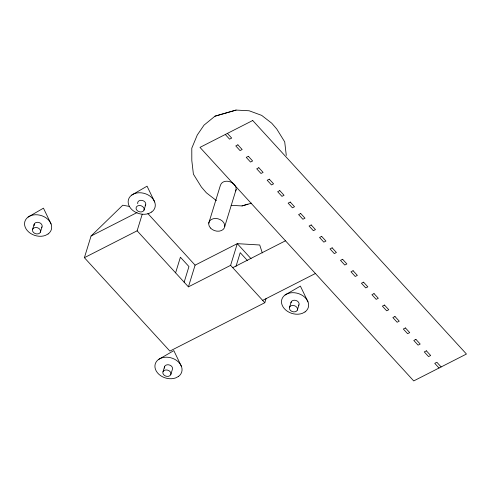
<?xml version="1.0" encoding="UTF-8"?>
<svg xmlns="http://www.w3.org/2000/svg" width="491" height="491" viewBox="0 0 491 491"><rect width="100%" height="100%" fill="white"/><g stroke="black" fill="none" stroke-linecap="round" stroke-linejoin="round"><path stroke-width="0.74" d="M32.633 229.266L34.235 224.062M40.397 232.175A4.149 3.13 17.1 0 0 35.64 227.493A4.149 3.13 17.1 0 0 33.505 232.495A4.149 3.13 17.1 0 0 40.397 232.175L41.999 226.971M266.14 298.375L264.802 302.714L169.886 351.102L84.391 257.689L91.068 235.999L122.768 205.207L129.532 206.459M84.391 257.689L137.124 230.807L142.243 214.174M144.004 210.185A4.149 3.13 17.1 0 0 139.248 205.502A4.149 3.13 17.1 0 0 137.112 210.504A4.149 3.13 17.1 0 0 144.004 210.185L145.606 204.98M175.6 272.843L180.4 257.223L188.949 266.564L184.15 282.184M137.124 230.807L188.421 286.854L195.093 265.165L237.282 243.659L259.714 244.991L262.304 252.914M163.006 371.724L164.608 366.519M208.749 223.19L220.293 185.678C222.669 177.515 236.625 181.627 236.146 189.44L224.737 226.511M170.77 374.633A4.149 3.13 17.1 0 0 166.019 369.95A4.149 3.13 17.1 0 0 163.877 374.952A4.149 3.13 17.1 0 0 170.77 374.633L172.372 369.428A4.149 3.13 17.1 0 0 168.677 364.807A4.149 3.13 17.1 0 0 164.51 368.158M188.421 286.854L230.61 265.349L237.282 243.659L251.061 258.714M235.993 266.404L240.222 252.669L247.403 260.512M289.567 307.206L291.169 302.002M297.331 310.116A4.149 3.13 17.1 0 0 292.575 305.433A4.149 3.13 17.1 0 0 290.439 310.435A4.149 3.13 17.1 0 0 297.331 310.116L298.933 304.911M236.146 189.44L235.668 190.944M286.29 155.444L284.712 141.874L276.734 128.992L271.762 123.223L261.678 115.385L249.152 110.77L236.097 110.076L214.984 116.177L204.035 125.125L197.284 134.994L191.791 148.19L191.815 160.557L193.393 174.127L201.378 187.01L206.349 192.779L216.427 200.616M28.122 217.059L43.453 208.166L51.07 223.964M131.729 195.068L147.061 186.169L154.677 201.967M158.495 359.516L173.826 350.623L181.443 366.415M285.056 294.999L300.388 286.106L308.004 301.897M91.068 235.999L137.038 212.56M232.746 267.681L285.48 240.799M262.667 300.382L315.4 273.499M236.097 110.076L214.984 116.177M231.126 205.348L242.008 205.925L247.967 204.182M242.008 205.925L251.576 203.145M227.407 133.411L231.684 138.081L229.573 139.156L225.295 134.485M441.139 366.943L436.861 362.272L434.756 363.346L439.028 368.017M230.61 265.349L264.802 302.714M147.901 213.597L195.093 265.165M34.137 225.7A4.149 3.13 17.1 0 1 38.832 222.466A4.149 3.13 17.1 0 1 41.545 227.671M137.744 203.71A4.149 3.13 17.1 0 1 142.439 200.469A4.149 3.13 17.1 0 1 145.152 205.674M290.979 302.8A4.149 3.13 17.1 0 1 296.282 300.566A4.149 3.13 17.1 0 1 298.479 305.611M48.112 233.974L45.393 235.416A13.834 10.44 17.1 0 1 24.654 225.197A13.834 10.44 17.1 0 1 42.22 215.887A13.834 10.44 17.1 0 1 48.112 233.974M151.719 211.983L149 213.425A13.834 10.44 17.1 0 1 128.261 203.206A13.834 10.44 17.1 0 1 145.827 193.896A13.834 10.44 17.1 0 1 151.719 211.983M178.485 376.431L175.766 377.874A13.834 10.44 17.1 0 1 155.027 367.655A13.834 10.44 17.1 0 1 172.593 358.344A13.834 10.44 17.1 0 1 178.485 376.431M305.046 311.914L302.327 313.356A13.834 10.44 17.1 0 1 281.589 303.137A13.834 10.44 17.1 0 1 299.154 293.827A13.834 10.44 17.1 0 1 305.046 311.914M252.718 120.504L199.984 147.386L413.717 380.924L466.45 354.042L252.718 120.504M237.877 144.851L235.772 145.925L240.044 150.596L242.155 149.522L237.877 144.851M248.354 156.298L246.243 157.372L250.52 162.042L252.626 160.968L248.354 156.298M258.825 167.738L256.713 168.812L260.991 173.483L263.102 172.409L258.825 167.738M269.301 179.178L267.19 180.258L271.462 184.929L273.573 183.855L269.301 179.178M279.772 190.625L277.661 191.699L281.938 196.369L284.043 195.295L279.772 190.625M290.242 202.065L288.137 203.145L292.409 207.816L294.52 206.736L290.242 202.065M300.719 213.511L298.608 214.585L302.879 219.256L304.991 218.182L300.719 213.511M311.19 224.952L309.078 226.032L313.356 230.702L315.461 229.622L311.19 224.952M321.66 236.398L319.555 237.472L323.827 242.143L325.938 241.069L321.66 236.398M332.137 247.838L330.026 248.919L334.303 253.589L336.409 252.509L332.137 247.838M342.608 259.285L340.496 260.359L344.774 265.03L346.885 263.955L342.608 259.285M353.078 270.725L350.973 271.805L355.245 276.476L357.356 275.396L353.078 270.725M363.555 282.172L361.444 283.246L365.721 287.916L367.827 286.842L363.555 282.172M374.025 293.612L371.92 294.686L376.192 299.357L378.303 298.283L374.025 293.612M384.502 305.058L382.391 306.132L386.663 310.803L388.774 309.729L384.502 305.058M394.973 316.499L392.861 317.573L397.139 322.243L399.244 321.169L394.973 316.499M405.443 327.945L403.338 329.019L407.61 333.69L409.721 332.616L405.443 327.945M415.92 339.385L413.809 340.459L418.08 345.13L420.192 344.056L415.92 339.385M426.391 350.832L424.279 351.906L428.557 356.576L430.662 355.502L426.391 350.832M210.504 228.033A8.194 6.18 17.1 0 0 224.252 228.051A8.194 6.18 17.1 0 0 215.481 218.47A8.194 6.18 17.1 0 0 210.504 228.033"/></g></svg>
